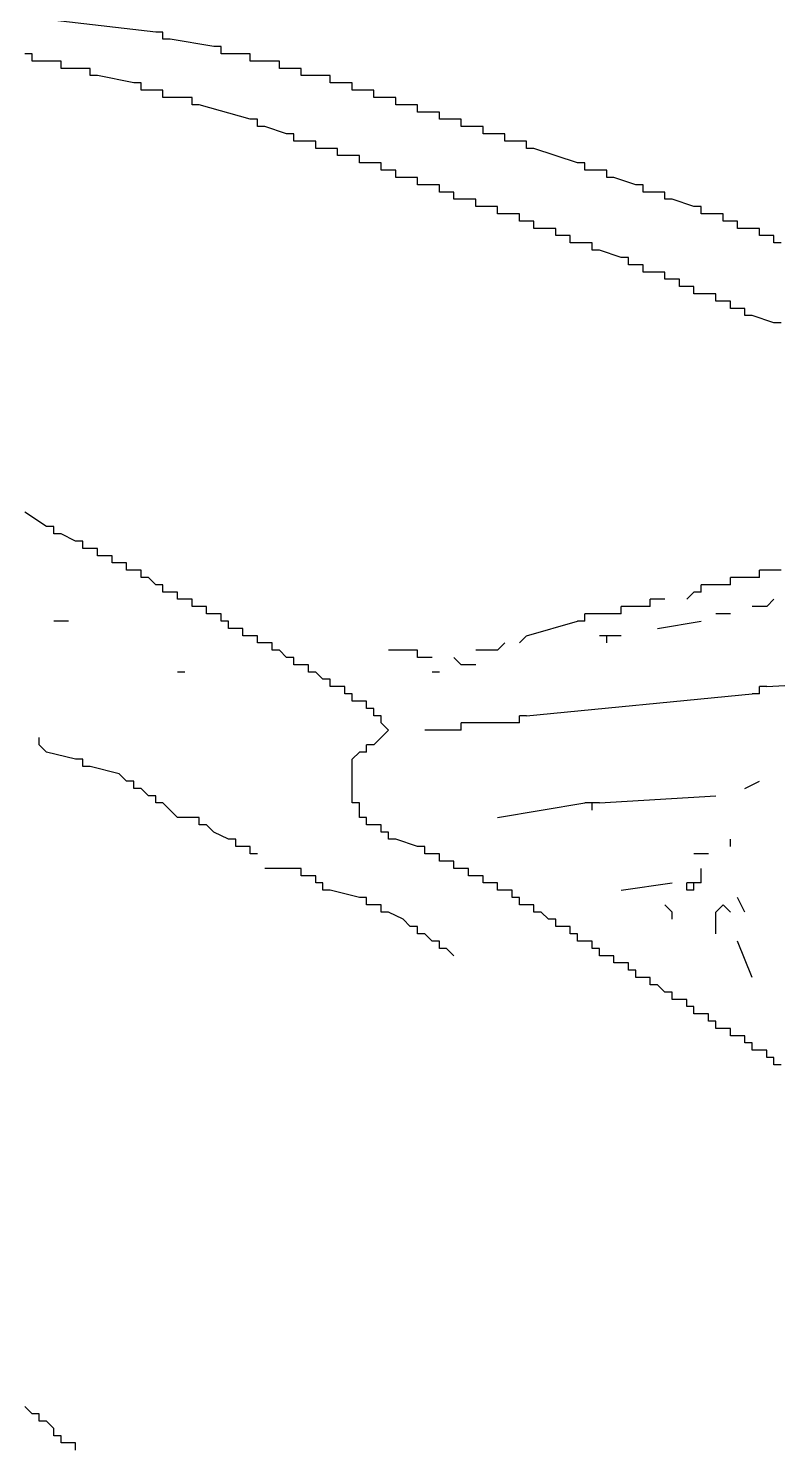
# Model space of a CAD drawing. Extents: x 0.03 to 8.61, y 0.04 to 5.34.
# Drawn here: x 4.085 to 4.806, y 2.482 to 3.846 of the extents above; entities that cross this region are included whole.
import ezdxf

# ---------------------------------------------------------------- set-up
doc = ezdxf.new("R2010")
doc.units = 0

msp = doc.modelspace()

# ---------------------------------------------------------------- linework, layer by layer
at = {"color": 7, "linetype": 'CONTINUOUS'}
for p, q in [((4.207, 3.843), (4.025, 3.864)), ((4.214, 3.843), (4.207, 3.843)), ((4.263, 3.829), (4.221, 3.836)), ((4.088, 3.822), (4.081, 3.822)), ((4.088, 3.815), (4.088, 3.822)), ((4.27, 3.829), (4.263, 3.829)), ((4.27, 3.822), (4.27, 3.829)), ((4.298, 3.822), (4.291, 3.822)), ((4.095, 3.815), (4.088, 3.815)), ((4.109, 3.815), (4.095, 3.815)), ((4.116, 3.815), (4.109, 3.815)), ((4.116, 3.808), (4.116, 3.815)), ((4.326, 3.815), (4.319, 3.815)), ((4.326, 3.808), (4.326, 3.815)), ((4.123, 3.808), (4.116, 3.808)), ((4.137, 3.808), (4.123, 3.808)), ((4.144, 3.808), (4.137, 3.808)), ((4.144, 3.801), (4.144, 3.808)), ((4.151, 3.801), (4.144, 3.801)), ((4.186, 3.794), (4.151, 3.801)), ((4.347, 3.808), (4.34, 3.808)), ((4.375, 3.801), (4.368, 3.801)), ((4.193, 3.794), (4.186, 3.794)), ((4.193, 3.787), (4.193, 3.794)), ((4.2, 3.787), (4.193, 3.787)), ((4.207, 3.787), (4.2, 3.787)), ((4.214, 3.787), (4.207, 3.787)), ((4.214, 3.78), (4.214, 3.787)), ((4.396, 3.794), (4.389, 3.794)), ((4.396, 3.787), (4.396, 3.794)), ((4.417, 3.787), (4.41, 3.787)), ((4.417, 3.78), (4.417, 3.787)), ((4.221, 3.78), (4.214, 3.78)), ((4.235, 3.78), (4.221, 3.78)), ((4.242, 3.78), (4.235, 3.78)), ((4.242, 3.773), (4.242, 3.78)), ((4.249, 3.773), (4.242, 3.773)), ((4.298, 3.759), (4.249, 3.773)), ((4.438, 3.78), (4.431, 3.78)), ((4.438, 3.773), (4.438, 3.78)), ((4.459, 3.773), (4.452, 3.773)), ((4.459, 3.766), (4.459, 3.773)), ((4.305, 3.759), (4.298, 3.759)), ((4.305, 3.752), (4.305, 3.759)), ((4.48, 3.766), (4.473, 3.766)), ((4.48, 3.759), (4.48, 3.766)), ((4.494, 3.759), (4.487, 3.759)), ((4.501, 3.759), (4.494, 3.759)), ((4.501, 3.752), (4.501, 3.759)), ((4.312, 3.752), (4.305, 3.752)), ((4.333, 3.745), (4.312, 3.752)), ((4.34, 3.745), (4.333, 3.745)), ((4.34, 3.738), (4.34, 3.745)), ((4.515, 3.752), (4.508, 3.752)), ((4.522, 3.752), (4.515, 3.752)), ((4.522, 3.745), (4.522, 3.752)), ((4.543, 3.745), (4.536, 3.745)), ((4.543, 3.738), (4.543, 3.745)), ((4.347, 3.738), (4.34, 3.738)), ((4.354, 3.738), (4.347, 3.738)), ((4.361, 3.738), (4.354, 3.738)), ((4.361, 3.731), (4.361, 3.738)), ((4.368, 3.731), (4.361, 3.731)), ((4.375, 3.731), (4.368, 3.731)), ((4.382, 3.731), (4.375, 3.731)), ((4.382, 3.724), (4.382, 3.731)), ((4.557, 3.738), (4.55, 3.738)), ((4.564, 3.738), (4.557, 3.738)), ((4.564, 3.731), (4.564, 3.738)), ((4.613, 3.717), (4.571, 3.731)), ((4.389, 3.724), (4.382, 3.724)), ((4.396, 3.724), (4.389, 3.724)), ((4.403, 3.724), (4.396, 3.724)), ((4.403, 3.717), (4.403, 3.724)), ((4.41, 3.717), (4.403, 3.717)), ((4.417, 3.717), (4.41, 3.717)), ((4.424, 3.717), (4.417, 3.717)), ((4.424, 3.71), (4.424, 3.717)), ((4.62, 3.717), (4.613, 3.717)), ((4.62, 3.71), (4.62, 3.717)), ((4.431, 3.71), (4.424, 3.71)), ((4.438, 3.71), (4.431, 3.71)), ((4.438, 3.703), (4.438, 3.71)), ((4.445, 3.703), (4.438, 3.703)), ((4.452, 3.703), (4.445, 3.703)), ((4.459, 3.703), (4.452, 3.703)), ((4.459, 3.696), (4.459, 3.703)), ((4.641, 3.71), (4.634, 3.71)), ((4.641, 3.703), (4.641, 3.71)), ((4.669, 3.696), (4.648, 3.703)), ((4.466, 3.696), (4.459, 3.696)), ((4.473, 3.696), (4.466, 3.696)), ((4.48, 3.696), (4.473, 3.696)), ((4.48, 3.689), (4.48, 3.696)), ((4.487, 3.689), (4.48, 3.689)), ((4.494, 3.689), (4.487, 3.689)), ((4.494, 3.682), (4.494, 3.689)), ((4.676, 3.696), (4.669, 3.696)), ((4.697, 3.689), (4.69, 3.689)), ((4.501, 3.682), (4.494, 3.682)), ((4.508, 3.682), (4.501, 3.682)), ((4.515, 3.682), (4.508, 3.682)), ((4.515, 3.675), (4.515, 3.682)), ((4.522, 3.675), (4.515, 3.675)), ((4.529, 3.675), (4.522, 3.675)), ((4.536, 3.675), (4.529, 3.675)), ((4.536, 3.668), (4.536, 3.675)), ((4.732, 3.675), (4.725, 3.675)), ((4.732, 3.668), (4.732, 3.675)), ((4.543, 3.668), (4.536, 3.668)), ((4.55, 3.668), (4.543, 3.668)), ((4.557, 3.668), (4.55, 3.668)), ((4.557, 3.661), (4.557, 3.668)), ((4.564, 3.661), (4.557, 3.661)), ((4.571, 3.661), (4.564, 3.661)), ((4.571, 3.654), (4.571, 3.661)), ((4.753, 3.668), (4.746, 3.668)), ((4.753, 3.661), (4.753, 3.668)), ((4.767, 3.661), (4.76, 3.661)), ((4.578, 3.654), (4.571, 3.654)), ((4.585, 3.654), (4.578, 3.654)), ((4.592, 3.654), (4.585, 3.654)), ((4.592, 3.647), (4.592, 3.654)), ((4.599, 3.647), (4.592, 3.647)), ((4.606, 3.647), (4.599, 3.647)), ((4.606, 3.64), (4.606, 3.647)), ((4.781, 3.654), (4.774, 3.654)), ((4.788, 3.647), (4.788, 3.654)), ((4.802, 3.647), (4.795, 3.647)), ((4.802, 3.64), (4.802, 3.647)), ((4.613, 3.64), (4.606, 3.64)), ((4.62, 3.64), (4.613, 3.64)), ((4.627, 3.64), (4.62, 3.64)), ((4.627, 3.633), (4.627, 3.64)), ((4.634, 3.633), (4.627, 3.633)), ((4.655, 3.626), (4.634, 3.633)), ((4.662, 3.626), (4.655, 3.626)), ((4.662, 3.619), (4.662, 3.626)), ((4.669, 3.619), (4.662, 3.619)), ((4.676, 3.619), (4.669, 3.619)), ((4.676, 3.612), (4.676, 3.619)), ((4.683, 3.612), (4.676, 3.612)), ((4.69, 3.612), (4.683, 3.612)), ((4.697, 3.612), (4.69, 3.612)), ((4.697, 3.605), (4.697, 3.612)), ((4.704, 3.605), (4.697, 3.605)), ((4.711, 3.605), (4.704, 3.605)), ((4.711, 3.598), (4.711, 3.605)), ((4.718, 3.598), (4.711, 3.598)), ((4.725, 3.598), (4.718, 3.598)), ((4.725, 3.591), (4.725, 3.598)), ((4.732, 3.591), (4.725, 3.591)), ((4.739, 3.591), (4.732, 3.591)), ((4.746, 3.591), (4.739, 3.591)), ((4.746, 3.584), (4.746, 3.591)), ((4.753, 3.584), (4.746, 3.584)), ((4.76, 3.584), (4.753, 3.584)), ((4.76, 3.577), (4.76, 3.584)), ((4.767, 3.577), (4.76, 3.577)), ((4.774, 3.577), (4.767, 3.577)), ((4.774, 3.57), (4.774, 3.577)), ((4.781, 3.57), (4.774, 3.57)), ((4.802, 3.563), (4.781, 3.57)), ((4.809, 3.563), (4.802, 3.563)), ((4.116, 3.36), (4.109, 3.36)), ((4.144, 3.346), (4.137, 3.346)), ((4.158, 3.339), (4.151, 3.339)), ((4.172, 3.332), (4.165, 3.332)), ((4.767, 3.318), (4.76, 3.318)), ((4.76, 3.311), (4.76, 3.318)), ((4.781, 3.318), (4.767, 3.318)), ((4.788, 3.318), (4.781, 3.318)), ((4.795, 3.325), (4.788, 3.325)), ((4.788, 3.318), (4.788, 3.325)), ((4.809, 3.325), (4.795, 3.325)), ((4.221, 3.304), (4.214, 3.304)), ((4.718, 3.297), (4.725, 3.304)), ((4.732, 3.304), (4.725, 3.304)), ((4.739, 3.311), (4.732, 3.311)), ((4.732, 3.304), (4.732, 3.311)), ((4.753, 3.311), (4.739, 3.311)), ((4.76, 3.311), (4.753, 3.311)), ((4.235, 3.297), (4.228, 3.297)), ((4.249, 3.29), (4.242, 3.29)), ((4.662, 3.29), (4.655, 3.29)), ((4.655, 3.283), (4.655, 3.29)), ((4.676, 3.29), (4.662, 3.29)), ((4.683, 3.29), (4.676, 3.29)), ((4.69, 3.297), (4.683, 3.297)), ((4.683, 3.29), (4.683, 3.297)), ((4.697, 3.297), (4.69, 3.297)), ((4.263, 3.283), (4.256, 3.283)), ((4.564, 3.262), (4.613, 3.276)), ((4.62, 3.276), (4.613, 3.276)), ((4.627, 3.283), (4.62, 3.283)), ((4.62, 3.276), (4.62, 3.283)), ((4.648, 3.283), (4.627, 3.283)), ((4.655, 3.283), (4.648, 3.283)), ((4.284, 3.269), (4.277, 3.269)), ((4.298, 3.262), (4.291, 3.262)), ((4.312, 3.255), (4.305, 3.255)), ((4.536, 3.248), (4.543, 3.255)), ((4.557, 3.255), (4.564, 3.262)), ((4.648, 3.262), (4.641, 3.262)), ((4.655, 3.262), (4.648, 3.262)), ((4.459, 3.248), (4.452, 3.248)), ((4.459, 3.241), (4.459, 3.248)), ((4.466, 3.241), (4.459, 3.241)), ((4.473, 3.241), (4.466, 3.241)), ((4.501, 3.234), (4.494, 3.241)), ((4.536, 3.248), (4.515, 3.248)), ((4.235, 3.227), (4.228, 3.227)), ((4.347, 3.234), (4.34, 3.234)), ((4.515, 3.234), (4.501, 3.234)), ((4.382, 3.213), (4.375, 3.213)), ((4.795, 3.213), (4.788, 3.213)), ((4.788, 3.206), (4.788, 3.213)), ((4.396, 3.206), (4.389, 3.206)), ((4.403, 3.199), (4.396, 3.199)), ((4.417, 3.192), (4.41, 3.192)), ((4.417, 3.185), (4.417, 3.192)), ((4.424, 3.185), (4.417, 3.185)), ((4.424, 3.178), (4.424, 3.185)), ((4.431, 3.171), (4.424, 3.178)), ((4.424, 3.164), (4.431, 3.171)), ((4.494, 3.171), (4.466, 3.171)), ((4.508, 3.178), (4.501, 3.178)), ((4.501, 3.171), (4.501, 3.178)), ((4.557, 3.178), (4.55, 3.178)), ((4.095, 3.157), (4.095, 3.164)), ((4.102, 3.15), (4.095, 3.157)), ((4.417, 3.157), (4.41, 3.157)), ((4.41, 3.15), (4.41, 3.157)), ((4.417, 3.157), (4.424, 3.164)), ((4.13, 3.143), (4.102, 3.15)), ((4.137, 3.143), (4.13, 3.143)), ((4.137, 3.136), (4.137, 3.143)), ((4.396, 3.143), (4.403, 3.15)), ((4.396, 3.108), (4.396, 3.143)), ((4.41, 3.15), (4.403, 3.15)), ((4.144, 3.136), (4.137, 3.136)), ((4.172, 3.129), (4.144, 3.136)), ((4.179, 3.122), (4.172, 3.129)), ((4.186, 3.122), (4.179, 3.122)), ((4.186, 3.115), (4.186, 3.122)), ((4.193, 3.115), (4.186, 3.115)), ((4.2, 3.108), (4.193, 3.115)), ((4.774, 3.115), (4.788, 3.122)), ((4.207, 3.108), (4.2, 3.108)), ((4.207, 3.101), (4.207, 3.108)), ((4.214, 3.101), (4.207, 3.101)), ((4.221, 3.094), (4.214, 3.101)), ((4.396, 3.101), (4.396, 3.108)), ((4.403, 3.101), (4.396, 3.101)), ((4.536, 3.087), (4.62, 3.101)), ((4.627, 3.101), (4.62, 3.101)), ((4.634, 3.101), (4.627, 3.101)), ((4.627, 3.094), (4.627, 3.101)), ((4.634, 3.101), (4.746, 3.108)), ((4.228, 3.087), (4.221, 3.094)), ((4.242, 3.087), (4.228, 3.087)), ((4.249, 3.087), (4.242, 3.087)), ((4.249, 3.08), (4.249, 3.087)), ((4.403, 3.087), (4.403, 3.094)), ((4.41, 3.087), (4.403, 3.087)), ((4.41, 3.08), (4.41, 3.087)), ((4.256, 3.08), (4.249, 3.08)), ((4.263, 3.073), (4.256, 3.08)), ((4.277, 3.066), (4.263, 3.073)), ((4.417, 3.08), (4.41, 3.08)), ((4.284, 3.066), (4.277, 3.066)), ((4.284, 3.059), (4.284, 3.066)), ((4.291, 3.059), (4.284, 3.059)), ((4.298, 3.059), (4.291, 3.059)), ((4.298, 3.052), (4.298, 3.059)), ((4.438, 3.066), (4.431, 3.066)), ((4.76, 3.059), (4.76, 3.066)), ((4.305, 3.052), (4.298, 3.052)), ((4.473, 3.052), (4.466, 3.052)), ((4.487, 3.045), (4.48, 3.045)), ((4.739, 3.052), (4.725, 3.052)), ((4.34, 3.038), (4.312, 3.038)), ((4.347, 3.038), (4.34, 3.038)), ((4.347, 3.031), (4.347, 3.038)), ((4.354, 3.031), (4.347, 3.031)), ((4.361, 3.031), (4.354, 3.031)), ((4.361, 3.024), (4.361, 3.031)), ((4.501, 3.038), (4.494, 3.038)), ((4.522, 3.031), (4.515, 3.031)), ((4.732, 3.031), (4.732, 3.038)), ((4.732, 3.024), (4.732, 3.031)), ((4.368, 3.024), (4.361, 3.024)), ((4.368, 3.017), (4.368, 3.024)), ((4.375, 3.017), (4.368, 3.017)), ((4.403, 3.01), (4.375, 3.017)), ((4.536, 3.024), (4.529, 3.024)), ((4.55, 3.017), (4.543, 3.017)), ((4.55, 3.01), (4.55, 3.017)), ((4.655, 3.017), (4.704, 3.024)), ((4.725, 3.024), (4.718, 3.024)), ((4.718, 3.017), (4.718, 3.024)), ((4.725, 3.017), (4.718, 3.017)), ((4.732, 3.024), (4.725, 3.024)), ((4.725, 3.017), (4.725, 3.024)), ((4.41, 3.01), (4.403, 3.01)), ((4.41, 3.003), (4.41, 3.01)), ((4.417, 3.003), (4.41, 3.003)), ((4.424, 3.003), (4.417, 3.003)), ((4.424, 2.996), (4.424, 3.003)), ((4.431, 2.996), (4.424, 2.996)), ((4.445, 2.989), (4.431, 2.996)), ((4.452, 2.982), (4.445, 2.989)), ((4.459, 2.982), (4.452, 2.982)), ((4.459, 2.975), (4.459, 2.982)), ((4.599, 2.982), (4.592, 2.982)), ((4.466, 2.975), (4.459, 2.975)), ((4.473, 2.968), (4.466, 2.975)), ((4.48, 2.968), (4.473, 2.968)), ((4.48, 2.961), (4.48, 2.968)), ((4.62, 2.968), (4.613, 2.968)), ((4.487, 2.961), (4.48, 2.961)), ((4.494, 2.954), (4.487, 2.961)), ((4.634, 2.961), (4.627, 2.961)), ((4.641, 2.954), (4.634, 2.954)), ((4.655, 2.947), (4.648, 2.947)), ((4.676, 2.933), (4.669, 2.933)), ((4.711, 2.912), (4.704, 2.912)), ((4.732, 2.898), (4.725, 2.898)), ((4.753, 2.884), (4.746, 2.884)), ((4.767, 2.877), (4.76, 2.877)), ((4.788, 2.863), (4.781, 2.863)), ((4.809, 2.849), (4.802, 2.849)), ((4.088, 2.513), (4.081, 2.52)), ((4.095, 2.513), (4.088, 2.513)), ((4.095, 2.506), (4.095, 2.513)), ((4.102, 2.506), (4.095, 2.506)), ((4.109, 2.499), (4.102, 2.506)), ((4.109, 2.492), (4.109, 2.499)), ((4.116, 2.492), (4.109, 2.492)), ((4.116, 2.485), (4.116, 2.492)), ((4.123, 2.485), (4.116, 2.485)), ((4.13, 2.485), (4.123, 2.485)), ((4.13, 2.478), (4.13, 2.485))]:
    msp.add_line(p, q, dxfattribs=at)
at = {"color": 12, "linetype": 'CONTINUOUS'}
for p, q in [((4.214, 3.836), (4.214, 3.843)), ((4.221, 3.836), (4.214, 3.836)), ((4.291, 3.822), (4.277, 3.822)), ((4.298, 3.815), (4.298, 3.822)), ((4.319, 3.815), (4.305, 3.815)), ((4.34, 3.808), (4.333, 3.808)), ((4.347, 3.801), (4.347, 3.808)), ((4.368, 3.801), (4.354, 3.801)), ((4.375, 3.794), (4.375, 3.801)), ((4.382, 3.794), (4.375, 3.794)), ((4.389, 3.794), (4.382, 3.794)), ((4.403, 3.787), (4.396, 3.787)), ((4.41, 3.787), (4.403, 3.787)), ((4.424, 3.78), (4.417, 3.78)), ((4.431, 3.78), (4.424, 3.78)), ((4.452, 3.773), (4.445, 3.773)), ((4.473, 3.766), (4.466, 3.766)), ((4.487, 3.759), (4.48, 3.759)), ((4.508, 3.752), (4.501, 3.752)), ((4.529, 3.745), (4.522, 3.745)), ((4.536, 3.745), (4.529, 3.745)), ((4.55, 3.738), (4.543, 3.738)), ((4.571, 3.731), (4.564, 3.731)), ((4.634, 3.71), (4.627, 3.71)), ((4.648, 3.703), (4.641, 3.703)), ((4.676, 3.689), (4.676, 3.696)), ((4.69, 3.689), (4.683, 3.689)), ((4.697, 3.682), (4.697, 3.689)), ((4.704, 3.682), (4.697, 3.682)), ((4.725, 3.675), (4.704, 3.682)), ((4.746, 3.668), (4.739, 3.668)), ((4.76, 3.661), (4.753, 3.661)), ((4.767, 3.654), (4.767, 3.661)), ((4.795, 3.647), (4.788, 3.647)), ((4.102, 3.367), (4.081, 3.381)), ((4.13, 3.353), (4.116, 3.36)), ((4.137, 3.353), (4.13, 3.353)), ((4.137, 3.346), (4.137, 3.353)), ((4.151, 3.346), (4.144, 3.346)), ((4.151, 3.339), (4.151, 3.346)), ((4.165, 3.339), (4.158, 3.339)), ((4.165, 3.332), (4.165, 3.339)), ((4.179, 3.332), (4.172, 3.332)), ((4.179, 3.325), (4.179, 3.332)), ((4.193, 3.325), (4.186, 3.325)), ((4.193, 3.318), (4.193, 3.325)), ((4.228, 3.297), (4.228, 3.304)), ((4.242, 3.297), (4.235, 3.297)), ((4.242, 3.29), (4.242, 3.297)), ((4.256, 3.29), (4.249, 3.29)), ((4.256, 3.283), (4.256, 3.29)), ((4.27, 3.283), (4.263, 3.283)), ((4.27, 3.276), (4.27, 3.283)), ((4.305, 3.262), (4.298, 3.262)), ((4.305, 3.255), (4.305, 3.262)), ((4.319, 3.255), (4.312, 3.255)), ((4.319, 3.248), (4.319, 3.255)), ((4.333, 3.241), (4.326, 3.248)), ((4.34, 3.234), (4.34, 3.241)), ((4.354, 3.234), (4.347, 3.234)), ((4.354, 3.227), (4.354, 3.234)), ((4.368, 3.22), (4.361, 3.227)), ((4.389, 3.213), (4.382, 3.213)), ((4.389, 3.206), (4.389, 3.213)), ((4.41, 3.192), (4.41, 3.199)), ((4.424, 3.08), (4.417, 3.08)), ((4.431, 3.073), (4.424, 3.073)), ((4.431, 3.066), (4.431, 3.073)), ((4.459, 3.059), (4.438, 3.066)), ((4.466, 3.059), (4.459, 3.059)), ((4.466, 3.052), (4.466, 3.059)), ((4.48, 3.052), (4.473, 3.052)), ((4.48, 3.045), (4.48, 3.052)), ((4.494, 3.045), (4.487, 3.045)), ((4.494, 3.038), (4.494, 3.045)), ((4.508, 3.038), (4.501, 3.038)), ((4.508, 3.031), (4.508, 3.038)), ((4.522, 3.024), (4.522, 3.031)), ((4.536, 3.017), (4.536, 3.024)), ((4.557, 3.01), (4.55, 3.01)), ((4.557, 3.003), (4.557, 3.01)), ((4.571, 3.003), (4.564, 3.003)), ((4.571, 2.996), (4.571, 3.003)), ((4.774, 2.996), (4.767, 3.01)), ((4.585, 2.989), (4.578, 2.996)), ((4.592, 2.989), (4.585, 2.989)), ((4.592, 2.982), (4.592, 2.989)), ((4.606, 2.982), (4.599, 2.982)), ((4.606, 2.975), (4.606, 2.982)), ((4.627, 2.968), (4.62, 2.968)), ((4.627, 2.961), (4.627, 2.968)), ((4.648, 2.954), (4.641, 2.954)), ((4.648, 2.947), (4.648, 2.954)), ((4.662, 2.947), (4.655, 2.947)), ((4.662, 2.94), (4.662, 2.947)), ((4.683, 2.933), (4.676, 2.933)), ((4.683, 2.926), (4.683, 2.933)), ((4.697, 2.919), (4.69, 2.926)), ((4.718, 2.912), (4.711, 2.912)), ((4.718, 2.905), (4.718, 2.912)), ((4.739, 2.898), (4.732, 2.898)), ((4.739, 2.891), (4.739, 2.898)), ((4.76, 2.877), (4.76, 2.884)), ((4.774, 2.877), (4.767, 2.877)), ((4.774, 2.87), (4.774, 2.877)), ((4.795, 2.863), (4.788, 2.863)), ((4.795, 2.856), (4.795, 2.863))]:
    msp.add_line(p, q, dxfattribs=at)
at = {"color": 8, "linetype": 'CONTINUOUS'}
for p, q in [((4.277, 3.822), (4.27, 3.822)), ((4.305, 3.815), (4.298, 3.815)), ((4.333, 3.808), (4.326, 3.808)), ((4.354, 3.801), (4.347, 3.801)), ((4.445, 3.773), (4.438, 3.773)), ((4.466, 3.766), (4.459, 3.766)), ((4.627, 3.71), (4.62, 3.71)), ((4.683, 3.689), (4.676, 3.689)), ((4.739, 3.668), (4.732, 3.668)), ((4.774, 3.654), (4.767, 3.654)), ((4.809, 3.64), (4.802, 3.64)), ((4.109, 3.367), (4.102, 3.367)), ((4.109, 3.36), (4.109, 3.367)), ((4.186, 3.325), (4.179, 3.325)), ((4.2, 3.318), (4.193, 3.318)), ((4.207, 3.311), (4.2, 3.318)), ((4.214, 3.311), (4.207, 3.311)), ((4.214, 3.304), (4.214, 3.311)), ((4.228, 3.304), (4.221, 3.304)), ((4.277, 3.276), (4.27, 3.276)), ((4.277, 3.269), (4.277, 3.276)), ((4.291, 3.269), (4.284, 3.269)), ((4.291, 3.262), (4.291, 3.269)), ((4.326, 3.248), (4.319, 3.248)), ((4.34, 3.241), (4.333, 3.241)), ((4.361, 3.227), (4.354, 3.227)), ((4.375, 3.22), (4.368, 3.22)), ((4.375, 3.213), (4.375, 3.22)), ((4.396, 3.199), (4.396, 3.206)), ((4.41, 3.199), (4.403, 3.199)), ((4.403, 3.094), (4.403, 3.101)), ((4.515, 3.031), (4.508, 3.031)), ((4.529, 3.024), (4.522, 3.024)), ((4.543, 3.017), (4.536, 3.017)), ((4.564, 3.003), (4.557, 3.003)), ((4.578, 2.996), (4.571, 2.996)), ((4.613, 2.975), (4.606, 2.975)), ((4.613, 2.968), (4.613, 2.975)), ((4.634, 2.954), (4.634, 2.961)), ((4.669, 2.94), (4.662, 2.94)), ((4.669, 2.933), (4.669, 2.94)), ((4.69, 2.926), (4.683, 2.926)), ((4.704, 2.919), (4.697, 2.919)), ((4.704, 2.912), (4.704, 2.919)), ((4.725, 2.905), (4.718, 2.905)), ((4.725, 2.898), (4.725, 2.905)), ((4.746, 2.891), (4.739, 2.891)), ((4.746, 2.884), (4.746, 2.891)), ((4.76, 2.884), (4.753, 2.884)), ((4.781, 2.87), (4.774, 2.87)), ((4.781, 2.863), (4.781, 2.87)), ((4.802, 2.856), (4.795, 2.856)), ((4.802, 2.849), (4.802, 2.856))]:
    msp.add_line(p, q, dxfattribs=at)
at = {"color": 5, "linetype": 'CONTINUOUS'}
msp.add_line((4.788, 3.654), (4.781, 3.654), dxfattribs=at)
at = {"color": 3, "linetype": 'CONTINUOUS'}
for p, q in [((4.795, 3.29), (4.781, 3.29)), ((4.795, 3.29), (4.802, 3.297)), ((4.123, 3.276), (4.109, 3.276)), ((4.69, 3.269), (4.732, 3.276)), ((4.76, 3.283), (4.746, 3.283)), ((4.641, 3.262), (4.634, 3.262)), ((4.641, 3.255), (4.641, 3.262)), ((4.452, 3.248), (4.431, 3.248)), ((4.48, 3.227), (4.473, 3.227)), ((4.795, 3.213), (4.921, 3.22)), ((4.564, 3.185), (4.781, 3.206)), ((4.788, 3.206), (4.781, 3.206)), ((4.564, 3.185), (4.557, 3.185)), ((4.557, 3.178), (4.557, 3.185)), ((4.501, 3.171), (4.494, 3.171)), ((4.55, 3.178), (4.508, 3.178)), ((4.424, 3.073), (4.424, 3.08)), ((4.704, 2.996), (4.697, 3.003)), ((4.746, 2.996), (4.753, 3.003)), ((4.76, 2.996), (4.753, 3.003)), ((4.704, 2.989), (4.704, 2.996)), ((4.746, 2.975), (4.746, 2.996)), ((4.781, 2.933), (4.767, 2.968))]:
    msp.add_line(p, q, dxfattribs=at)

doc.saveas('drawing.dxf')
